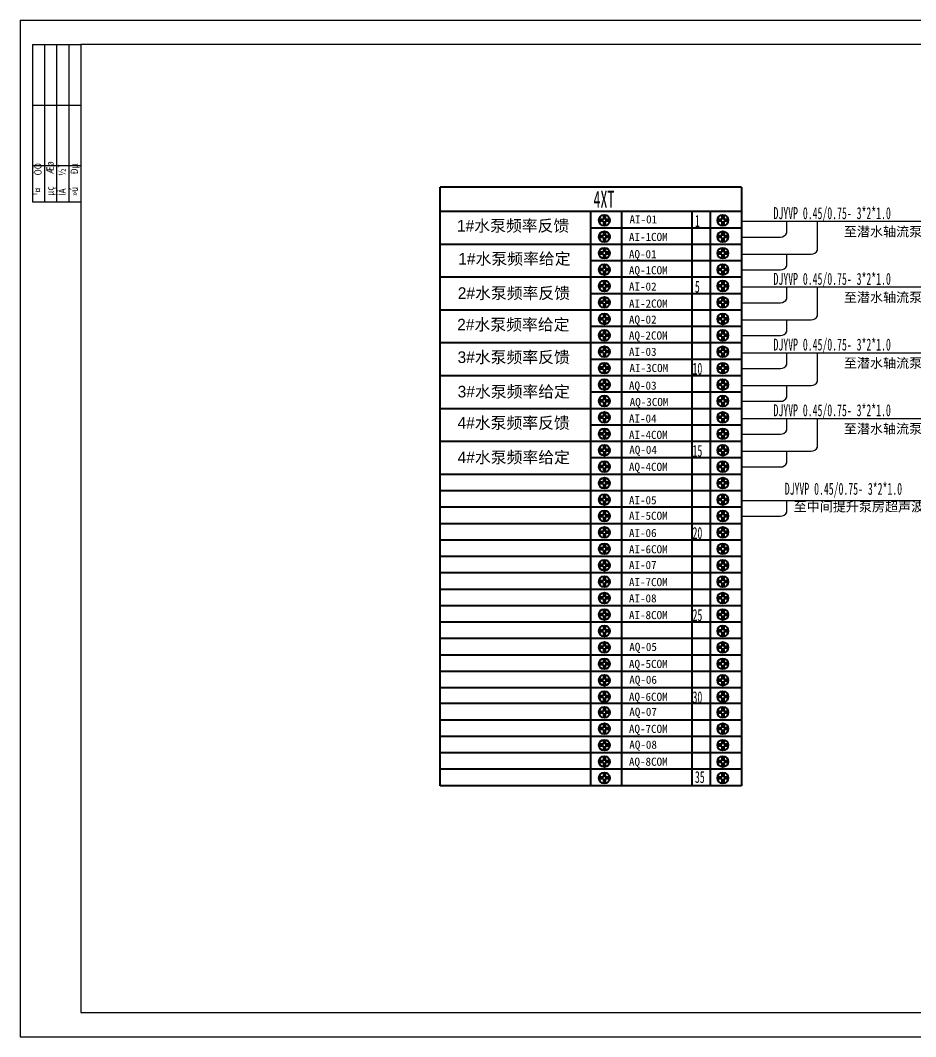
# Model space of a CAD drawing. Header units: millimetres. Extents: x 201 to 11482, y -7821 to 251.
# Drawn here: x 8809.9 to 9180, y -6996.3 to -6576.3 of the extents above; entities that cross this region are included whole.
import ezdxf

# ---------------------------------------------------------------- set-up
doc = ezdxf.new("R2010")
doc.units = ezdxf.units.MM
doc.layers.add('01', color=3, linetype='Continuous', lineweight=40)
doc.layers.add('02', color=7, linetype='Continuous')
doc.layers.add('11', color=7, linetype='Continuous')

msp = doc.modelspace()

# ---------------------------------------------------------------- linework, layer by layer
for p, q in [((8809.854, -6576.252), (9403.862, -6576.252)), ((8809.854, -6576.252), (8809.854, -6996.258)), ((8819.854, -6586.252), (8819.854, -6651.253)), ((8824.854, -6586.252), (8824.854, -6651.253)), ((8829.854, -6586.252), (8829.854, -6651.253)), ((8814.854, -6611.253), (8834.854, -6611.253)), ((8814.854, -6636.253), (8834.854, -6636.253)), ((9126.793, -6664.127), (9126.793, -6659.296)), ((9139.454, -6671.203), (9139.454, -6659.296)), ((9126.793, -6677.702), (9126.793, -6672.872)), ((9126.793, -6691.278), (9126.793, -6686.448)), ((9139.454, -6698.354), (9139.454, -6686.448)), ((9126.793, -6704.854), (9126.793, -6700.023)), ((9126.793, -6718.43), (9126.793, -6713.599)), ((9139.454, -6725.506), (9139.454, -6713.599)), ((9126.793, -6732.005), (9126.793, -6727.175)), ((9126.79, -6745.581), (9126.79, -6740.751)), ((9139.451, -6752.657), (9139.451, -6740.751)), ((9126.79, -6759.157), (9126.79, -6754.327)), ((9126.793, -6779.521), (9126.793, -6774.69)), ((8809.854, -6996.258), (9403.862, -6996.258))]:
    msp.add_line(p, q)
at = {"color": 1}
for p, q in [((8814.854, -6586.252), (8814.854, -6651.253)), ((8814.854, -6586.252), (8834.854, -6586.252)), ((8834.854, -6586.252), (8834.854, -6986.258)), ((8834.854, -6586.252), (8834.854, -6986.258)), ((9393.862, -6586.252), (8834.854, -6586.252)), ((8814.854, -6651.253), (8834.854, -6651.253)), ((8814.854, -6651.253), (8834.854, -6651.253)), ((8834.854, -6986.258), (9390.862, -6986.258)), ((8834.854, -6986.258), (9393.862, -6986.258))]:
    msp.add_line(p, q, dxfattribs=at)
at = {"layer": '01', "linetype": 'Continuous'}
for p, q in [((9107.965, -6645.228), (8983.421, -6645.228)), ((9107.965, -6655.293), (8983.421, -6655.293)), ((9050.977, -6656.666), (9050.977, -6658.547)), ((9051.684, -6656.666), (9051.684, -6658.547)), ((9058.375, -6655.293), (9058.338, -6892.545)), ((9099.941, -6656.666), (9099.941, -6658.547)), ((9100.648, -6656.666), (9100.648, -6658.547)), ((9050.977, -6658.547), (9049.096, -6658.547)), ((9050.977, -6659.254), (9049.096, -6659.254)), ((9050.977, -6659.254), (9050.977, -6661.136)), ((9053.566, -6658.547), (9051.684, -6658.547)), ((9051.684, -6659.254), (9051.684, -6661.136)), ((9053.566, -6659.254), (9051.684, -6659.254)), ((9099.941, -6658.547), (9098.06, -6658.547)), ((9099.941, -6659.254), (9098.06, -6659.254)), ((9099.941, -6659.254), (9099.941, -6661.136)), ((9102.53, -6658.547), (9100.648, -6658.547)), ((9100.648, -6659.254), (9100.648, -6661.136)), ((9102.53, -6659.254), (9100.648, -6659.254)), ((9107.965, -6662.081), (9045.689, -6662.081)), ((9050.977, -6665.335), (9049.096, -6665.335)), ((9050.977, -6663.454), (9050.977, -6665.335)), ((9051.684, -6663.454), (9051.684, -6665.335)), ((9053.566, -6665.335), (9051.684, -6665.335)), ((9099.941, -6665.335), (9098.06, -6665.335)), ((9099.941, -6663.454), (9099.941, -6665.335)), ((9100.648, -6663.454), (9100.648, -6665.335)), ((9102.53, -6665.335), (9100.648, -6665.335)), ((9107.965, -6668.869), (8983.421, -6668.869)), ((9050.977, -6666.042), (9049.096, -6666.042)), ((9050.977, -6666.042), (9050.977, -6667.923)), ((9053.566, -6666.042), (9051.684, -6666.042)), ((9051.684, -6666.042), (9051.684, -6667.923)), ((9099.941, -6666.042), (9098.06, -6666.042)), ((9099.941, -6666.042), (9099.941, -6667.923)), ((9102.53, -6666.042), (9100.648, -6666.042)), ((9100.648, -6666.042), (9100.648, -6667.923)), ((9050.977, -6672.123), (9049.096, -6672.123)), ((9050.977, -6672.83), (9049.096, -6672.83)), ((9050.977, -6670.242), (9050.977, -6672.123)), ((9050.977, -6672.83), (9050.977, -6674.711)), ((9051.684, -6670.242), (9051.684, -6672.123)), ((9053.566, -6672.123), (9051.684, -6672.123)), ((9053.566, -6672.83), (9051.684, -6672.83)), ((9051.684, -6672.83), (9051.684, -6674.711)), ((9099.941, -6672.123), (9098.06, -6672.123)), ((9099.941, -6672.83), (9098.06, -6672.83)), ((9099.941, -6670.242), (9099.941, -6672.123)), ((9099.941, -6672.83), (9099.941, -6674.711)), ((9100.648, -6670.242), (9100.648, -6672.123)), ((9102.53, -6672.123), (9100.648, -6672.123)), ((9102.53, -6672.83), (9100.648, -6672.83)), ((9100.648, -6672.83), (9100.648, -6674.711)), ((9107.965, -6675.657), (9045.689, -6675.657)), ((9050.977, -6677.029), (9050.977, -6678.911)), ((9051.684, -6677.029), (9051.684, -6678.911)), ((9099.941, -6677.029), (9099.941, -6678.911)), ((9100.648, -6677.029), (9100.648, -6678.911)), ((9050.977, -6678.911), (9049.096, -6678.911)), ((9050.977, -6679.618), (9049.096, -6679.618)), ((9050.977, -6679.618), (9050.977, -6681.499)), ((9053.566, -6678.911), (9051.684, -6678.911)), ((9053.566, -6679.618), (9051.684, -6679.618)), ((9051.684, -6679.618), (9051.684, -6681.499)), ((9099.941, -6678.911), (9098.06, -6678.911)), ((9099.941, -6679.618), (9098.06, -6679.618)), ((9099.941, -6679.618), (9099.941, -6681.499)), ((9102.53, -6678.911), (9100.648, -6678.911)), ((9102.53, -6679.618), (9100.648, -6679.618)), ((9100.648, -6679.618), (9100.648, -6681.499)), ((9107.965, -6682.445), (8983.421, -6682.445)), ((9050.977, -6685.699), (9049.096, -6685.699)), ((9050.977, -6686.406), (9049.096, -6686.406)), ((9050.977, -6683.817), (9050.977, -6685.699)), ((9050.977, -6686.406), (9050.977, -6688.287)), ((9051.684, -6683.817), (9051.684, -6685.699)), ((9053.566, -6685.699), (9051.684, -6685.699)), ((9053.566, -6686.406), (9051.684, -6686.406)), ((9051.684, -6686.406), (9051.684, -6688.287)), ((9099.941, -6685.699), (9098.06, -6685.699)), ((9099.941, -6686.406), (9098.06, -6686.406)), ((9099.941, -6683.817), (9099.941, -6685.699)), ((9099.941, -6686.406), (9099.941, -6688.287)), ((9100.648, -6683.817), (9100.648, -6685.699)), ((9102.53, -6685.699), (9100.648, -6685.699)), ((9102.53, -6686.406), (9100.648, -6686.406)), ((9100.648, -6686.406), (9100.648, -6688.287)), ((9107.965, -6689.233), (9045.689, -6689.233)), ((9050.977, -6690.605), (9050.977, -6692.487)), ((9051.684, -6690.605), (9051.684, -6692.487)), ((9099.941, -6690.605), (9099.941, -6692.487)), ((9100.648, -6690.605), (9100.648, -6692.487)), ((9050.977, -6692.487), (9049.096, -6692.487)), ((9050.977, -6693.194), (9049.096, -6693.194)), ((9050.977, -6693.194), (9050.977, -6695.075)), ((9053.566, -6692.487), (9051.684, -6692.487)), ((9053.566, -6693.194), (9051.684, -6693.194)), ((9051.684, -6693.194), (9051.684, -6695.075)), ((9099.941, -6692.487), (9098.06, -6692.487)), ((9099.941, -6693.194), (9098.06, -6693.194)), ((9099.941, -6693.194), (9099.941, -6695.075)), ((9102.53, -6692.487), (9100.648, -6692.487)), ((9102.53, -6693.194), (9100.648, -6693.194)), ((9100.648, -6693.194), (9100.648, -6695.075)), ((9107.965, -6696.021), (8983.421, -6696.021)), ((9050.977, -6697.393), (9050.977, -6699.274)), ((9051.684, -6697.393), (9051.684, -6699.274)), ((9099.941, -6697.393), (9099.941, -6699.274)), ((9100.648, -6697.393), (9100.648, -6699.274)), ((9107.965, -6702.809), (9045.689, -6702.809)), ((9050.977, -6699.274), (9049.096, -6699.274)), ((9050.977, -6699.981), (9049.096, -6699.981)), ((9050.977, -6699.981), (9050.977, -6701.863)), ((9053.566, -6699.274), (9051.684, -6699.274)), ((9053.566, -6699.981), (9051.684, -6699.981)), ((9051.684, -6699.981), (9051.684, -6701.863)), ((9099.941, -6699.274), (9098.06, -6699.274)), ((9099.941, -6699.981), (9098.06, -6699.981)), ((9099.941, -6699.981), (9099.941, -6701.863)), ((9102.53, -6699.274), (9100.648, -6699.274)), ((9102.53, -6699.981), (9100.648, -6699.981)), ((9100.648, -6699.981), (9100.648, -6701.863)), ((9050.977, -6706.062), (9049.096, -6706.062)), ((9050.977, -6706.769), (9049.096, -6706.769)), ((9050.977, -6704.181), (9050.977, -6706.062)), ((9050.977, -6706.769), (9050.977, -6708.651)), ((9051.684, -6704.181), (9051.684, -6706.062)), ((9053.566, -6706.062), (9051.684, -6706.062)), ((9053.566, -6706.769), (9051.684, -6706.769)), ((9051.684, -6706.769), (9051.684, -6708.651)), ((9099.941, -6706.062), (9098.06, -6706.062)), ((9099.941, -6706.769), (9098.06, -6706.769)), ((9099.941, -6704.181), (9099.941, -6706.062)), ((9099.941, -6706.769), (9099.941, -6708.651)), ((9100.648, -6704.181), (9100.648, -6706.062)), ((9102.53, -6706.062), (9100.648, -6706.062)), ((9102.53, -6706.769), (9100.648, -6706.769)), ((9100.648, -6706.769), (9100.648, -6708.651)), ((9107.965, -6709.596), (8983.421, -6709.596)), ((9050.977, -6710.969), (9050.977, -6712.85)), ((9051.684, -6710.969), (9051.684, -6712.85)), ((9099.941, -6710.969), (9099.941, -6712.85)), ((9100.648, -6710.969), (9100.648, -6712.85)), ((9050.977, -6712.85), (9049.096, -6712.85)), ((9053.566, -6712.85), (9051.684, -6712.85)), ((9099.941, -6712.85), (9098.06, -6712.85)), ((9102.53, -6712.85), (9100.648, -6712.85))]:
    msp.add_line(p, q, dxfattribs=at)
at = {"layer": '01', "color": 3, "linetype": 'Continuous'}
for p, q in [((8983.421, -6892.545), (8983.421, -6645.228)), ((9107.965, -6645.228), (9107.965, -6892.545)), ((9045.689, -6892.545), (9045.689, -6655.293)), ((9087.581, -6892.545), (9087.579, -6655.293)), ((9095.103, -6655.293), (9095.111, -6892.545)), ((9050.977, -6713.557), (9049.096, -6713.557)), ((9050.977, -6713.557), (9050.977, -6715.439)), ((9053.566, -6713.557), (9051.684, -6713.557)), ((9051.684, -6713.557), (9051.684, -6715.439)), ((9099.941, -6713.557), (9098.06, -6713.557)), ((9099.941, -6713.557), (9099.941, -6715.439)), ((9102.53, -6713.557), (9100.648, -6713.557)), ((9100.648, -6713.557), (9100.648, -6715.439)), ((9107.965, -6716.384), (9045.693, -6716.384)), ((9050.977, -6719.638), (9049.096, -6719.638)), ((9050.977, -6717.757), (9050.977, -6719.638)), ((9051.684, -6717.757), (9051.684, -6719.638)), ((9053.566, -6719.638), (9051.684, -6719.638)), ((9099.941, -6719.638), (9098.06, -6719.638)), ((9099.941, -6717.757), (9099.941, -6719.638)), ((9100.648, -6717.757), (9100.648, -6719.638)), ((9102.53, -6719.638), (9100.648, -6719.638)), ((9107.965, -6723.172), (8983.421, -6723.172)), ((9050.977, -6720.345), (9049.096, -6720.345)), ((9050.977, -6720.345), (9050.977, -6722.226)), ((9053.566, -6720.345), (9051.684, -6720.345)), ((9051.684, -6720.345), (9051.684, -6722.226)), ((9099.941, -6720.345), (9098.06, -6720.345)), ((9099.941, -6720.345), (9099.941, -6722.226)), ((9102.53, -6720.345), (9100.648, -6720.345)), ((9100.648, -6720.345), (9100.648, -6722.226)), ((9050.977, -6726.426), (9049.096, -6726.426)), ((9050.977, -6727.133), (9049.096, -6727.133)), ((9050.977, -6724.545), (9050.977, -6726.426)), ((9050.977, -6727.133), (9050.977, -6729.014)), ((9051.684, -6724.545), (9051.684, -6726.426)), ((9053.566, -6726.426), (9051.684, -6726.426)), ((9053.566, -6727.133), (9051.684, -6727.133)), ((9051.684, -6727.133), (9051.684, -6729.014)), ((9099.941, -6726.426), (9098.06, -6726.426)), ((9099.941, -6727.133), (9098.06, -6727.133)), ((9099.941, -6724.545), (9099.941, -6726.426)), ((9099.941, -6727.133), (9099.941, -6729.014)), ((9100.648, -6724.545), (9100.648, -6726.426)), ((9102.53, -6726.426), (9100.648, -6726.426)), ((9102.53, -6727.133), (9100.648, -6727.133)), ((9100.648, -6727.133), (9100.648, -6729.014)), ((9107.965, -6729.96), (9045.693, -6729.96)), ((9050.977, -6731.333), (9050.977, -6733.214)), ((9051.684, -6731.333), (9051.684, -6733.214)), ((9099.941, -6731.333), (9099.941, -6733.214)), ((9100.648, -6731.333), (9100.648, -6733.214)), ((9107.965, -6736.748), (8983.421, -6736.748)), ((9050.977, -6733.214), (9049.096, -6733.214)), ((9050.977, -6733.921), (9049.096, -6733.921)), ((9050.977, -6733.921), (9050.977, -6735.802)), ((9053.566, -6733.214), (9051.684, -6733.214)), ((9051.684, -6733.921), (9051.684, -6735.802)), ((9053.566, -6733.921), (9051.684, -6733.921)), ((9099.941, -6733.214), (9098.06, -6733.214)), ((9099.941, -6733.921), (9098.06, -6733.921)), ((9099.941, -6733.921), (9099.941, -6735.802)), ((9102.53, -6733.214), (9100.648, -6733.214)), ((9100.648, -6733.921), (9100.648, -6735.802)), ((9102.53, -6733.921), (9100.648, -6733.921)), ((9050.977, -6740.002), (9049.096, -6740.002)), ((9050.977, -6740.709), (9049.096, -6740.709)), ((9050.977, -6738.12), (9050.977, -6740.002)), ((9050.977, -6740.709), (9050.977, -6742.59)), ((9051.684, -6738.12), (9051.684, -6740.002)), ((9053.566, -6740.002), (9051.684, -6740.002)), ((9051.684, -6740.709), (9051.684, -6742.59)), ((9053.566, -6740.709), (9051.684, -6740.709)), ((9099.941, -6740.002), (9098.06, -6740.002)), ((9099.941, -6740.709), (9098.06, -6740.709)), ((9099.941, -6738.12), (9099.941, -6740.002)), ((9099.941, -6740.709), (9099.941, -6742.59)), ((9100.648, -6738.12), (9100.648, -6740.002)), ((9102.53, -6740.002), (9100.648, -6740.002)), ((9100.648, -6740.709), (9100.648, -6742.59)), ((9102.53, -6740.709), (9100.648, -6740.709)), ((9107.965, -6743.536), (9045.693, -6743.536)), ((9050.977, -6744.908), (9050.977, -6746.79)), ((9051.684, -6744.908), (9051.684, -6746.79)), ((9099.941, -6744.908), (9099.941, -6746.79)), ((9100.648, -6744.908), (9100.648, -6746.79)), ((9050.977, -6746.79), (9049.096, -6746.79)), ((9050.977, -6747.497), (9049.096, -6747.497)), ((9050.977, -6747.497), (9050.977, -6749.378)), ((9053.566, -6746.79), (9051.684, -6746.79)), ((9053.566, -6747.497), (9051.684, -6747.497)), ((9051.684, -6747.497), (9051.684, -6749.378)), ((9099.941, -6746.79), (9098.06, -6746.79)), ((9099.941, -6747.497), (9098.06, -6747.497)), ((9099.941, -6747.497), (9099.941, -6749.378)), ((9102.53, -6746.79), (9100.648, -6746.79)), ((9102.53, -6747.497), (9100.648, -6747.497)), ((9100.648, -6747.497), (9100.648, -6749.378)), ((9107.965, -6750.324), (8983.421, -6750.324)), ((9050.977, -6753.577), (9049.096, -6753.577)), ((9050.977, -6751.696), (9050.977, -6753.577)), ((9051.684, -6751.696), (9051.684, -6753.577)), ((9053.566, -6753.577), (9051.684, -6753.577)), ((9099.941, -6753.577), (9098.06, -6753.577)), ((9099.941, -6751.696), (9099.941, -6753.577)), ((9100.648, -6751.696), (9100.648, -6753.577)), ((9102.53, -6753.577), (9100.648, -6753.577)), ((9107.965, -6757.112), (9045.693, -6757.112)), ((9050.977, -6754.285), (9049.096, -6754.285)), ((9050.977, -6754.285), (9050.977, -6756.166)), ((9053.566, -6754.285), (9051.684, -6754.285)), ((9051.684, -6754.285), (9051.684, -6756.166)), ((9099.941, -6754.285), (9098.06, -6754.285)), ((9099.941, -6754.285), (9099.941, -6756.166)), ((9102.53, -6754.285), (9100.648, -6754.285)), ((9100.648, -6754.285), (9100.648, -6756.166)), ((9050.977, -6760.365), (9049.096, -6760.365)), ((9050.977, -6761.072), (9049.096, -6761.072)), ((9050.977, -6758.484), (9050.977, -6760.365)), ((9050.977, -6761.072), (9050.977, -6762.954)), ((9051.684, -6758.484), (9051.684, -6760.365)), ((9053.566, -6760.365), (9051.684, -6760.365)), ((9053.566, -6761.072), (9051.684, -6761.072)), ((9051.684, -6761.072), (9051.684, -6762.954)), ((9099.941, -6760.365), (9098.06, -6760.365)), ((9099.941, -6761.072), (9098.06, -6761.072)), ((9099.941, -6758.484), (9099.941, -6760.365)), ((9099.941, -6761.072), (9099.941, -6762.954)), ((9100.648, -6758.484), (9100.648, -6760.365)), ((9102.53, -6760.365), (9100.648, -6760.365)), ((9102.53, -6761.072), (9100.648, -6761.072)), ((9100.648, -6761.072), (9100.648, -6762.954)), ((9107.965, -6763.899), (8983.421, -6763.899)), ((9050.977, -6765.272), (9050.977, -6767.153)), ((9051.684, -6765.272), (9051.684, -6767.153)), ((9099.941, -6765.272), (9099.941, -6767.153)), ((9100.648, -6765.272), (9100.648, -6767.153)), ((9050.977, -6767.153), (9049.096, -6767.153)), ((9050.977, -6767.86), (9049.096, -6767.86)), ((9050.977, -6767.86), (9050.977, -6769.742)), ((9053.566, -6767.153), (9051.684, -6767.153)), ((9053.566, -6767.86), (9051.684, -6767.86)), ((9051.684, -6767.86), (9051.684, -6769.742)), ((9099.941, -6767.153), (9098.06, -6767.153)), ((9099.941, -6767.86), (9098.06, -6767.86)), ((9099.941, -6767.86), (9099.941, -6769.742)), ((9102.53, -6767.153), (9100.648, -6767.153)), ((9102.53, -6767.86), (9100.648, -6767.86)), ((9100.648, -6767.86), (9100.648, -6769.742)), ((9107.965, -6770.687), (8983.421, -6770.687)), ((9050.977, -6773.941), (9049.096, -6773.941)), ((9050.977, -6774.648), (9049.096, -6774.648)), ((9050.977, -6772.06), (9050.977, -6773.941)), ((9050.977, -6774.648), (9050.977, -6776.529)), ((9051.684, -6772.06), (9051.684, -6773.941)), ((9053.566, -6773.941), (9051.684, -6773.941)), ((9053.566, -6774.648), (9051.684, -6774.648)), ((9051.684, -6774.648), (9051.684, -6776.529)), ((9099.941, -6773.941), (9098.06, -6773.941)), ((9099.941, -6774.648), (9098.06, -6774.648)), ((9099.941, -6772.06), (9099.941, -6773.941)), ((9099.941, -6774.648), (9099.941, -6776.529)), ((9100.648, -6772.06), (9100.648, -6773.941)), ((9102.53, -6773.941), (9100.648, -6773.941)), ((9102.53, -6774.648), (9100.648, -6774.648)), ((9100.648, -6774.648), (9100.648, -6776.529)), ((9107.965, -6777.475), (8983.421, -6777.475)), ((9050.977, -6778.848), (9050.977, -6780.729)), ((9051.684, -6778.848), (9051.684, -6780.729)), ((9099.941, -6778.848), (9099.941, -6780.729)), ((9100.648, -6778.848), (9100.648, -6780.729)), ((9050.977, -6780.729), (9049.096, -6780.729)), ((9050.977, -6781.436), (9049.096, -6781.436)), ((9050.977, -6781.436), (9050.977, -6783.317)), ((9053.566, -6780.729), (9051.684, -6780.729)), ((9053.566, -6781.436), (9051.684, -6781.436)), ((9051.684, -6781.436), (9051.684, -6783.317)), ((9099.941, -6780.729), (9098.06, -6780.729)), ((9099.941, -6781.436), (9098.06, -6781.436)), ((9099.941, -6781.436), (9099.941, -6783.317)), ((9102.53, -6780.729), (9100.648, -6780.729)), ((9102.53, -6781.436), (9100.648, -6781.436)), ((9100.648, -6781.436), (9100.648, -6783.317)), ((9107.965, -6784.263), (8983.421, -6784.263)), ((9050.977, -6785.636), (9050.977, -6787.517)), ((9051.684, -6785.636), (9051.684, -6787.517)), ((9099.941, -6785.636), (9099.941, -6787.517)), ((9100.648, -6785.636), (9100.648, -6787.517)), ((9107.965, -6791.051), (8983.421, -6791.051)), ((9050.977, -6787.517), (9049.096, -6787.517)), ((9050.977, -6788.224), (9049.096, -6788.224)), ((9050.977, -6788.224), (9050.977, -6790.105)), ((9053.566, -6787.517), (9051.684, -6787.517)), ((9053.566, -6788.224), (9051.684, -6788.224)), ((9051.684, -6788.224), (9051.684, -6790.105)), ((9099.941, -6787.517), (9098.06, -6787.517)), ((9099.941, -6788.224), (9098.06, -6788.224)), ((9099.941, -6788.224), (9099.941, -6790.105)), ((9102.53, -6787.517), (9100.648, -6787.517)), ((9102.53, -6788.224), (9100.648, -6788.224)), ((9100.648, -6788.224), (9100.648, -6790.105)), ((9050.977, -6794.305), (9049.096, -6794.305)), ((9050.977, -6795.012), (9049.096, -6795.012)), ((9050.977, -6792.423), (9050.977, -6794.305)), ((9050.977, -6795.012), (9050.977, -6796.893)), ((9051.684, -6792.423), (9051.684, -6794.305)), ((9053.566, -6794.305), (9051.684, -6794.305)), ((9051.684, -6795.012), (9051.684, -6796.893)), ((9053.566, -6795.012), (9051.684, -6795.012)), ((9099.941, -6794.305), (9098.06, -6794.305)), ((9099.941, -6795.012), (9098.06, -6795.012)), ((9099.941, -6792.423), (9099.941, -6794.305)), ((9099.941, -6795.012), (9099.941, -6796.893)), ((9100.648, -6792.423), (9100.648, -6794.305)), ((9102.53, -6794.305), (9100.648, -6794.305)), ((9100.648, -6795.012), (9100.648, -6796.893)), ((9102.53, -6795.012), (9100.648, -6795.012)), ((9107.965, -6797.839), (8983.421, -6797.839)), ((9050.977, -6799.211), (9050.977, -6801.093)), ((9051.684, -6799.211), (9051.684, -6801.093)), ((9099.941, -6799.211), (9099.941, -6801.093)), ((9100.648, -6799.211), (9100.648, -6801.093)), ((9050.977, -6801.093), (9049.096, -6801.093)), ((9050.977, -6801.8), (9049.096, -6801.8)), ((9050.977, -6801.8), (9050.977, -6803.681)), ((9053.566, -6801.093), (9051.684, -6801.093)), ((9053.566, -6801.8), (9051.684, -6801.8)), ((9051.684, -6801.8), (9051.684, -6803.681)), ((9099.941, -6801.093), (9098.06, -6801.093)), ((9099.941, -6801.8), (9098.06, -6801.8)), ((9099.941, -6801.8), (9099.941, -6803.681)), ((9102.53, -6801.093), (9100.648, -6801.093)), ((9102.53, -6801.8), (9100.648, -6801.8)), ((9100.648, -6801.8), (9100.648, -6803.681)), ((9107.965, -6804.627), (8983.421, -6804.627)), ((9050.977, -6807.88), (9049.096, -6807.88)), ((9050.977, -6805.999), (9050.977, -6807.88)), ((9051.684, -6805.999), (9051.684, -6807.88)), ((9053.566, -6807.88), (9051.684, -6807.88)), ((9099.941, -6807.88), (9098.06, -6807.88)), ((9099.941, -6805.999), (9099.941, -6807.88)), ((9100.648, -6805.999), (9100.648, -6807.88)), ((9102.53, -6807.88), (9100.648, -6807.88)), ((9107.965, -6811.415), (8983.421, -6811.415)), ((9050.977, -6808.588), (9049.096, -6808.588)), ((9050.977, -6808.588), (9050.977, -6810.469)), ((9051.684, -6808.588), (9051.684, -6810.469)), ((9053.566, -6808.588), (9051.684, -6808.588)), ((9099.941, -6808.588), (9098.06, -6808.588)), ((9099.941, -6808.588), (9099.941, -6810.469)), ((9100.648, -6808.588), (9100.648, -6810.469)), ((9102.53, -6808.588), (9100.648, -6808.588)), ((9050.977, -6814.668), (9049.096, -6814.668)), ((9050.977, -6815.375), (9049.096, -6815.375)), ((9050.977, -6812.787), (9050.977, -6814.668)), ((9050.977, -6815.375), (9050.977, -6817.257)), ((9051.684, -6812.787), (9051.684, -6814.668)), ((9053.566, -6814.668), (9051.684, -6814.668)), ((9053.566, -6815.375), (9051.684, -6815.375)), ((9051.684, -6815.375), (9051.684, -6817.257)), ((9099.941, -6814.668), (9098.06, -6814.668)), ((9099.941, -6815.375), (9098.06, -6815.375)), ((9099.941, -6812.787), (9099.941, -6814.668)), ((9099.941, -6815.375), (9099.941, -6817.257)), ((9100.648, -6812.787), (9100.648, -6814.668)), ((9102.53, -6814.668), (9100.648, -6814.668)), ((9102.53, -6815.375), (9100.648, -6815.375)), ((9100.648, -6815.375), (9100.648, -6817.257)), ((9107.965, -6818.203), (8983.421, -6818.203)), ((9050.977, -6819.575), (9050.977, -6821.456)), ((9051.684, -6819.575), (9051.684, -6821.456)), ((9099.941, -6819.575), (9099.941, -6821.456)), ((9100.648, -6819.575), (9100.648, -6821.456)), ((9107.965, -6824.99), (8983.421, -6824.99)), ((9050.977, -6821.456), (9049.096, -6821.456)), ((9050.977, -6822.163), (9049.096, -6822.163)), ((9050.977, -6822.163), (9050.977, -6824.045)), ((9053.566, -6821.456), (9051.684, -6821.456)), ((9053.566, -6822.163), (9051.684, -6822.163)), ((9051.684, -6822.163), (9051.684, -6824.045)), ((9099.941, -6821.456), (9098.06, -6821.456)), ((9099.941, -6822.163), (9098.06, -6822.163)), ((9099.941, -6822.163), (9099.941, -6824.045)), ((9102.53, -6821.456), (9100.648, -6821.456)), ((9100.648, -6822.163), (9100.648, -6824.045)), ((9102.53, -6822.163), (9100.648, -6822.163)), ((9050.977, -6828.244), (9049.096, -6828.244)), ((9050.977, -6828.951), (9049.096, -6828.951)), ((9050.977, -6826.363), (9050.977, -6828.244)), ((9050.977, -6828.951), (9050.977, -6830.832)), ((9051.684, -6826.363), (9051.684, -6828.244)), ((9053.566, -6828.244), (9051.684, -6828.244)), ((9051.684, -6828.951), (9051.684, -6830.832)), ((9053.566, -6828.951), (9051.684, -6828.951)), ((9099.941, -6828.244), (9098.06, -6828.244)), ((9099.941, -6828.951), (9098.06, -6828.951)), ((9099.941, -6826.363), (9099.941, -6828.244)), ((9099.941, -6828.951), (9099.941, -6830.832)), ((9100.648, -6826.363), (9100.648, -6828.244)), ((9102.53, -6828.244), (9100.648, -6828.244)), ((9100.648, -6828.951), (9100.648, -6830.832)), ((9102.53, -6828.951), (9100.648, -6828.951)), ((9107.965, -6831.778), (8983.421, -6831.778)), ((9050.977, -6833.151), (9050.977, -6835.032)), ((9051.684, -6833.151), (9051.684, -6835.032)), ((9099.941, -6833.151), (9099.941, -6835.032)), ((9100.648, -6833.151), (9100.648, -6835.032)), ((9050.977, -6835.032), (9049.096, -6835.032)), ((9050.977, -6835.739), (9049.096, -6835.739)), ((9050.977, -6835.739), (9050.977, -6837.62)), ((9053.566, -6835.032), (9051.684, -6835.032)), ((9053.566, -6835.739), (9051.684, -6835.739)), ((9051.684, -6835.739), (9051.684, -6837.62)), ((9099.941, -6835.032), (9098.06, -6835.032)), ((9099.941, -6835.739), (9098.06, -6835.739)), ((9099.941, -6835.739), (9099.941, -6837.62)), ((9102.53, -6835.032), (9100.648, -6835.032)), ((9100.648, -6835.739), (9100.648, -6837.62)), ((9102.53, -6835.739), (9100.648, -6835.739)), ((9107.965, -6838.566), (8983.421, -6838.566)), ((9050.977, -6841.82), (9049.096, -6841.82)), ((9050.977, -6839.939), (9050.977, -6841.82)), ((9051.684, -6839.939), (9051.684, -6841.82)), ((9053.566, -6841.82), (9051.684, -6841.82)), ((9099.941, -6841.82), (9098.06, -6841.82)), ((9099.941, -6839.939), (9099.941, -6841.82)), ((9100.648, -6839.939), (9100.648, -6841.82)), ((9102.53, -6841.82), (9100.648, -6841.82)), ((9107.965, -6845.354), (8983.421, -6845.354)), ((9050.977, -6842.527), (9049.096, -6842.527)), ((9050.977, -6842.527), (9050.977, -6844.408)), ((9051.684, -6842.527), (9051.684, -6844.408)), ((9053.566, -6842.527), (9051.684, -6842.527)), ((9099.941, -6842.527), (9098.06, -6842.527)), ((9099.941, -6842.527), (9099.941, -6844.408)), ((9100.648, -6842.527), (9100.648, -6844.408)), ((9102.53, -6842.527), (9100.648, -6842.527)), ((9050.977, -6848.608), (9049.096, -6848.608)), ((9050.977, -6849.315), (9049.096, -6849.315)), ((9050.977, -6846.726), (9050.977, -6848.608)), ((9050.977, -6849.315), (9050.977, -6851.196)), ((9051.684, -6846.726), (9051.684, -6848.608)), ((9053.566, -6848.608), (9051.684, -6848.608)), ((9051.684, -6849.315), (9051.684, -6851.196)), ((9053.566, -6849.315), (9051.684, -6849.315)), ((9099.941, -6848.608), (9098.06, -6848.608)), ((9099.941, -6849.315), (9098.06, -6849.315)), ((9099.941, -6846.726), (9099.941, -6848.608)), ((9099.941, -6849.315), (9099.941, -6851.196)), ((9100.648, -6846.726), (9100.648, -6848.608)), ((9102.53, -6848.608), (9100.648, -6848.608)), ((9100.648, -6849.315), (9100.648, -6851.196)), ((9102.53, -6849.315), (9100.648, -6849.315)), ((9107.965, -6852.142), (8983.421, -6852.142)), ((9050.977, -6853.514), (9050.977, -6855.396)), ((9051.684, -6853.514), (9051.684, -6855.396)), ((9099.941, -6853.514), (9099.941, -6855.396)), ((9100.648, -6853.514), (9100.648, -6855.396)), ((9107.965, -6858.606), (8983.421, -6858.606)), ((9050.977, -6855.396), (9049.096, -6855.396)), ((9050.977, -6856.103), (9049.096, -6856.103)), ((9050.977, -6856.103), (9050.977, -6857.984)), ((9053.566, -6855.396), (9051.684, -6855.396)), ((9051.684, -6856.103), (9051.684, -6857.984)), ((9053.566, -6856.103), (9051.684, -6856.103)), ((9099.941, -6855.396), (9098.06, -6855.396)), ((9099.941, -6856.103), (9098.06, -6856.103)), ((9099.941, -6856.103), (9099.941, -6857.984)), ((9102.53, -6855.396), (9100.648, -6855.396)), ((9100.648, -6856.103), (9100.648, -6857.984)), ((9102.53, -6856.103), (9100.648, -6856.103)), ((9050.977, -6861.859), (9049.096, -6861.859)), ((9050.977, -6862.567), (9049.096, -6862.567)), ((9050.977, -6859.978), (9050.977, -6861.859)), ((9050.977, -6862.567), (9050.977, -6864.448)), ((9051.684, -6859.978), (9051.684, -6861.859)), ((9053.566, -6861.859), (9051.684, -6861.859)), ((9051.684, -6862.567), (9051.684, -6864.448)), ((9053.566, -6862.567), (9051.684, -6862.567)), ((9099.941, -6861.859), (9098.06, -6861.859)), ((9099.941, -6862.567), (9098.06, -6862.567)), ((9099.941, -6859.978), (9099.941, -6861.859)), ((9099.941, -6862.567), (9099.941, -6864.448)), ((9100.648, -6859.978), (9100.648, -6861.859)), ((9102.53, -6861.859), (9100.648, -6861.859)), ((9100.648, -6862.567), (9100.648, -6864.448)), ((9102.53, -6862.567), (9100.648, -6862.567)), ((9107.965, -6865.394), (8983.421, -6865.394)), ((9050.977, -6866.766), (9050.977, -6868.647)), ((9051.684, -6866.766), (9051.684, -6868.647)), ((9099.941, -6866.766), (9099.941, -6868.647)), ((9100.648, -6866.766), (9100.648, -6868.647)), ((9050.977, -6868.647), (9049.096, -6868.647)), ((9050.977, -6869.354), (9049.096, -6869.354)), ((9050.977, -6869.354), (9050.977, -6871.236)), ((9053.566, -6868.647), (9051.684, -6868.647)), ((9051.684, -6869.354), (9051.684, -6871.236)), ((9053.566, -6869.354), (9051.684, -6869.354)), ((9099.941, -6868.647), (9098.06, -6868.647)), ((9099.941, -6869.354), (9098.06, -6869.354)), ((9099.941, -6869.354), (9099.941, -6871.236)), ((9102.53, -6868.647), (9100.648, -6868.647)), ((9100.648, -6869.354), (9100.648, -6871.236)), ((9102.53, -6869.354), (9100.648, -6869.354)), ((9107.965, -6872.182), (8983.421, -6872.182)), ((9050.977, -6875.435), (9049.096, -6875.435)), ((9050.977, -6873.554), (9050.977, -6875.435)), ((9051.684, -6873.554), (9051.684, -6875.435)), ((9053.566, -6875.435), (9051.684, -6875.435)), ((9099.941, -6875.435), (9098.06, -6875.435)), ((9099.941, -6873.554), (9099.941, -6875.435)), ((9100.648, -6873.554), (9100.648, -6875.435)), ((9102.53, -6875.435), (9100.648, -6875.435)), ((9107.965, -6878.969), (8983.421, -6878.969)), ((9050.977, -6876.142), (9049.096, -6876.142)), ((9050.977, -6876.142), (9050.977, -6878.024)), ((9051.684, -6876.142), (9051.684, -6878.024)), ((9053.566, -6876.142), (9051.684, -6876.142)), ((9099.941, -6876.142), (9098.06, -6876.142)), ((9099.941, -6876.142), (9099.941, -6878.024)), ((9100.648, -6876.142), (9100.648, -6878.024)), ((9102.53, -6876.142), (9100.648, -6876.142)), ((9050.977, -6882.223), (9049.096, -6882.223)), ((9050.977, -6882.93), (9049.096, -6882.93)), ((9050.977, -6880.342), (9050.977, -6882.223)), ((9050.977, -6882.93), (9050.977, -6884.811)), ((9051.684, -6880.342), (9051.684, -6882.223)), ((9053.566, -6882.223), (9051.684, -6882.223)), ((9051.684, -6882.93), (9051.684, -6884.811)), ((9053.566, -6882.93), (9051.684, -6882.93)), ((9099.941, -6882.223), (9098.06, -6882.223)), ((9099.941, -6882.93), (9098.06, -6882.93)), ((9099.941, -6880.342), (9099.941, -6882.223)), ((9099.941, -6882.93), (9099.941, -6884.811)), ((9100.648, -6880.342), (9100.648, -6882.223)), ((9102.53, -6882.223), (9100.648, -6882.223)), ((9100.648, -6882.93), (9100.648, -6884.811)), ((9102.53, -6882.93), (9100.648, -6882.93)), ((9107.965, -6885.757), (8983.421, -6885.757)), ((9050.977, -6887.13), (9050.977, -6889.011)), ((9051.684, -6887.13), (9051.684, -6889.011)), ((9099.941, -6887.13), (9099.941, -6889.011)), ((9100.648, -6887.13), (9100.648, -6889.011)), ((9050.977, -6889.011), (9049.096, -6889.011)), ((9050.977, -6889.718), (9049.096, -6889.718)), ((9050.977, -6889.718), (9050.977, -6891.599)), ((9053.566, -6889.011), (9051.684, -6889.011)), ((9051.684, -6889.718), (9051.684, -6891.599)), ((9053.566, -6889.718), (9051.684, -6889.718)), ((9099.941, -6889.011), (9098.06, -6889.011)), ((9099.941, -6889.718), (9098.06, -6889.718)), ((9099.941, -6889.718), (9099.941, -6891.599)), ((9102.53, -6889.011), (9100.648, -6889.011)), ((9100.648, -6889.718), (9100.648, -6891.599)), ((9102.53, -6889.718), (9100.648, -6889.718)), ((9107.965, -6892.545), (8983.421, -6892.545))]:
    msp.add_line(p, q, dxfattribs=at)
at = {"layer": '01', "linetype": 'Continuous'}
for centre in [(9051.331, -6658.901), (9100.295, -6658.901), (9051.331, -6665.689), (9100.295, -6665.689), (9051.331, -6672.476), (9100.295, -6672.476), (9051.331, -6679.264), (9100.295, -6679.264), (9051.331, -6686.052), (9100.295, -6686.052), (9051.331, -6692.84), (9100.295, -6692.84), (9051.331, -6699.628), (9100.295, -6699.628), (9051.331, -6706.416), (9100.295, -6706.416)]:
    msp.add_circle(centre, 2.263, dxfattribs=at)
at = {"layer": '01', "color": 3, "linetype": 'Continuous'}
for centre in [(9051.331, -6713.204), (9100.295, -6713.204), (9051.331, -6719.992), (9100.295, -6719.992), (9051.331, -6726.779), (9100.295, -6726.779), (9051.331, -6733.567), (9100.295, -6733.567), (9051.331, -6740.355), (9100.295, -6740.355), (9051.331, -6747.143), (9100.295, -6747.143), (9051.331, -6753.931), (9100.295, -6753.931), (9051.331, -6760.719), (9100.295, -6760.719), (9051.331, -6767.507), (9100.295, -6767.507), (9051.331, -6774.295), (9100.295, -6774.295), (9051.331, -6781.083), (9100.295, -6781.083), (9051.331, -6787.87), (9100.295, -6787.87), (9051.331, -6794.658), (9100.295, -6794.658), (9051.331, -6801.446), (9100.295, -6801.446), (9051.331, -6808.234), (9100.295, -6808.234), (9051.331, -6815.022), (9100.295, -6815.022), (9051.331, -6821.81), (9100.295, -6821.81), (9051.331, -6828.598), (9100.295, -6828.598), (9051.331, -6835.386), (9100.295, -6835.386), (9051.331, -6842.173), (9100.295, -6842.173), (9051.331, -6848.961), (9100.295, -6848.961), (9051.331, -6855.749), (9100.295, -6855.749), (9051.331, -6862.213), (9100.295, -6862.213), (9051.331, -6869.001), (9100.295, -6869.001), (9051.331, -6875.789), (9100.295, -6875.789), (9051.331, -6882.577), (9100.295, -6882.577), (9051.331, -6889.365), (9100.295, -6889.365)]:
    msp.add_circle(centre, 2.263, dxfattribs=at)
at = {"layer": '02', "color": 3}
for p, q in [((9107.965, -6659.296), (9226.979, -6659.296)), ((9107.965, -6665.799), (9124.148, -6665.799)), ((9107.965, -6672.872), (9136.811, -6672.872)), ((9107.965, -6679.375), (9124.148, -6679.375)), ((9107.965, -6686.448), (9226.979, -6686.448)), ((9107.965, -6692.951), (9124.148, -6692.951)), ((9107.965, -6700.023), (9136.811, -6700.023)), ((9107.965, -6706.527), (9124.148, -6706.527)), ((9107.965, -6713.599), (9226.979, -6713.599)), ((9107.965, -6720.102), (9124.148, -6720.102)), ((9107.965, -6727.175), (9136.811, -6727.175)), ((9107.965, -6733.678), (9124.148, -6733.678)), ((9107.961, -6740.751), (9226.975, -6740.751)), ((9107.961, -6747.254), (9124.145, -6747.254)), ((9107.961, -6754.327), (9136.807, -6754.327)), ((9107.961, -6760.83), (9124.145, -6760.83)), ((9107.965, -6774.69), (9226.979, -6774.69)), ((9107.965, -6781.193), (9124.148, -6781.193))]:
    msp.add_line(p, q, dxfattribs=at)
for centre in [(9124.116, -6662.82), (9136.778, -6669.893), (9124.116, -6676.396), (9124.116, -6689.972), (9136.778, -6697.044), (9124.116, -6703.547), (9124.116, -6717.123), (9136.778, -6724.196), (9124.116, -6730.699), (9124.112, -6744.275), (9136.775, -6751.347), (9124.112, -6757.85), (9124.116, -6778.214)]:
    msp.add_arc(centre, 2.979, 269.37289, 333.9906, dxfattribs=at)

# ---------------------------------------------------------------- texts
at = {"width": 0.7}
for s, p in [('¹¤   ÒÕ', (8818.634, -6648.793)), ('µç   Æø', (8823.634, -6648.793)), ('ÍÁ   ½¨ ', (8828.634, -6648.793)), ('»ú   Ðµ', (8833.634, -6648.793))]:
    msp.add_text(s, height=3, rotation=90, dxfattribs=at).set_placement(p)
at = {"color": 6, "linetype": 'ByBlock', "ltscale": 10, "char_height": 3.36, "width": 0.09421, "attachment_point": 1}
for s, insert in [('AI-01', (9061.713, -6656.818)), ('AI-1COM', (9061.476, -6664.083)), ('AQ-01', (9061.476, -6671.202)), ('AQ-1COM', (9061.476, -6677.855)), ('AI-02', (9061.476, -6684.582)), ('AI-2COM', (9061.476, -6691.625)), ('AQ-02', (9061.476, -6698.236)), ('AQ-2COM', (9061.459, -6704.803)), ('AI-03', (9061.476, -6711.558)), ('AI-3COM', (9061.684, -6718.243)), ('AQ-03', (9061.476, -6725.506)), ('AQ-3COM', (9061.79, -6732.295)), ('AI-04', (9061.476, -6739.129)), ('AI-4COM', (9061.476, -6745.874)), ('AQ-04', (9061.611, -6752.052)), ('AQ-4COM', (9061.476, -6759.088)), ('AI-05', (9061.476, -6772.881)), ('AI-5COM', (9061.476, -6779.305)), ('AI-06', (9061.476, -6786.428)), ('AI-6COM', (9061.476, -6793.165)), ('AI-07', (9061.476, -6799.641)), ('AI-7COM', (9061.476, -6806.721)), ('AI-08', (9061.476, -6813.443)), ('AI-8COM', (9061.476, -6820.344)), ('AQ-05', (9061.612, -6833.507)), ('AQ-5COM', (9061.477, -6840.542)), ('AQ-06', (9061.611, -6847.082)), ('AQ-6COM', (9061.476, -6854.118)), ('AQ-07', (9061.611, -6860.334)), ('AQ-7COM', (9061.476, -6867.37)), ('AQ-08', (9061.611, -6873.91)), ('AQ-8COM', (9061.476, -6880.946))]:
    msp.add_mtext(s, dxfattribs=dict(at, insert=insert))
at = {"color": 6, "char_height": 6, "width": 71.77609, "attachment_point": 1}
for s, insert in [('{\\fￋￎￌ￥|b0|i0|c134|p2;\\H0.8x;1#水泵频率反馈}', (8990.374, -6658.736)), ('{\\fￋￎￌ￥|b0|i0|c134|p2;\\H0.8x;1#水泵频率给定}', (8990.91, -6672.375)), ('{\\fￋￎￌ￥|b0|i0|c134|p2;\\H0.8x;2#水泵频率反馈}', (8990.71, -6686.576)), ('{\\fￋￎￌ￥|b0|i0|c134|p2;\\H0.8x;2#水泵频率给定}', (8990.462, -6699.599)), ('{\\fￋￎￌ￥|b0|i0|c134|p2;\\H0.8x;3#水泵频率反馈}', (8990.609, -6713.061)), ('{\\fￋￎￌ￥|b0|i0|c134|p2;\\H0.8x;3#水泵频率给定}', (8990.652, -6727.293)), ('{\\fￋￎￌ￥|b0|i0|c134|p2;\\H0.8x;4#水泵频率反馈}', (8990.605, -6740.212)), ('{\\fￋￎￌ￥|b0|i0|c134|p2;\\H0.8x;4#水泵频率给定}', (8990.648, -6754.445))]:
    msp.add_mtext(s, dxfattribs=dict(at, insert=insert))
at = {"layer": '01', "linetype": 'Continuous', "width": 0.6}
for s, height, p in [('4XT', 7.0707, (9046.797, -6653.728)), ('1', 4.949, (9088.748, -6661.607)), ('5', 4.949, (9088.748, -6688.759))]:
    msp.add_text(s, height=height, dxfattribs=at).set_placement(p)
at = {"layer": '01', "color": 3, "linetype": 'Continuous', "width": 0.6}
for s, p in [('10', (9087.757, -6722.698)), ('15', (9087.757, -6756.637)), ('20', (9087.757, -6790.577)), ('25', (9087.757, -6824.516)), ('30', (9087.757, -6858.456)), ('35', (9088.748, -6891.427))]:
    msp.add_text(s, height=4.9495, dxfattribs=at).set_placement(p)
at = {"layer": '11', "color": 7, "linetype": 'Continuous', "width": 0.6}
for p in [(9121.254, -6658.412), (9121.254, -6685.564), (9121.254, -6712.715), (9121.25, -6739.867), (9125.907, -6772.323)]:
    msp.add_text('DJYVP 0.45/0.75- 3*2*1.0', height=4.94949, dxfattribs=at).set_placement(p)
at = {"layer": '11', "color": 7, "linetype": 'Continuous', "char_height": 4.94949, "attachment_point": 1}
for s, insert, width in [('{\\fËÎÌå|b0|i0|c134|p2;\\H0.8x;至潜水轴流泵控制柜222AC9}', (9150.31, -6661.588), 71.24785), ('{\\fËÎÌå|b0|i0|c134|p2;\\H0.8x;至潜水轴流泵控制柜222AC10}', (9150.31, -6688.74), 71.24785), ('{\\fËÎÌå|b0|i0|c134|p2;\\H0.8x;至潜水轴流泵控制柜222AC11}', (9150.31, -6715.891), 71.24785), ('{\\fËÎÌå|b0|i0|c134|p2;\\H0.8x;至潜水轴流泵控制柜222AC12}', (9150.306, -6743.043), 71.24785), ('{\\fËÎÌå|b0|i0|c134|p2;\\H0.8x;至中间提升泵房超声波液位计LIT22205}', (9129.527, -6775.25), 105.72008)]:
    msp.add_mtext(s, dxfattribs=dict(at, insert=insert, width=width))

doc.saveas('drawing.dxf')
